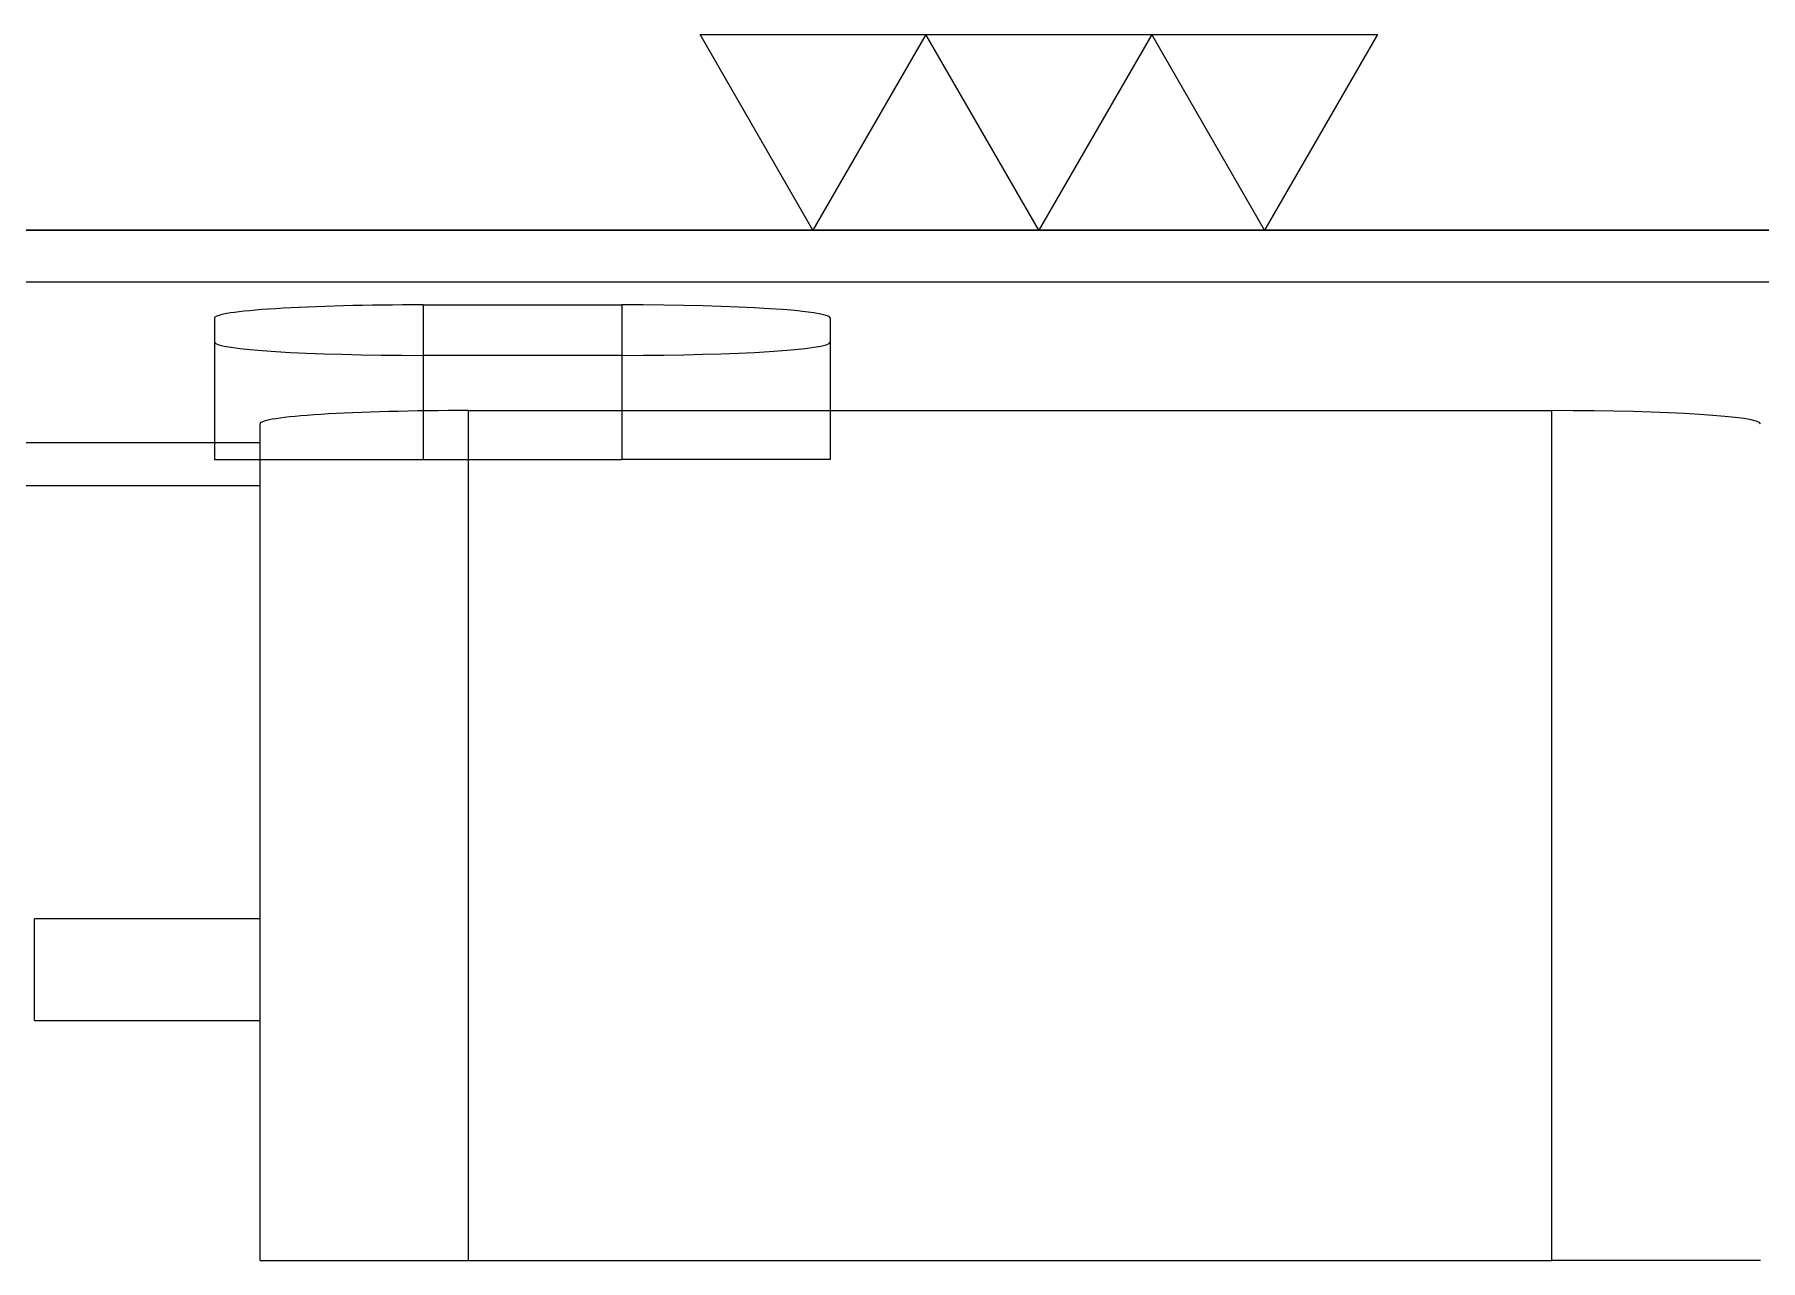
# Model space of a CAD drawing. Header units: millimetres. Extents: x 117382 to 126876, y -1151 to 1280.
# Drawn here: x 126509.06 to 126542.15, y 754.61 to 778.12 of the extents above; entities that cross this region are included whole.
import ezdxf

# ---------------------------------------------------------------- set-up
doc = ezdxf.new("R2010")
doc.units = ezdxf.units.MM
doc.linetypes.add('DASHED', pattern=[0])
doc.layers.add('DIE_P', color=2, linetype='Continuous')
doc.layers.add('TEXT', color=4, linetype='Continuous')

# ---------------------------------------------------------------- blocks, each defined once
blk = doc.blocks.new('*u7592')
at = {"layer": 'DIE_P', "color": 155, "linetype": 'DASHED', "lineweight": 13}
for p, q in [((-58.676, 19.761), (25.506, 19.761)), ((-25.641, 18.327), (-25.641, 15.359)), ((-21.835, 18.327), (-21.835, 15.359)), ((-25.641, 17.359), (-25.641, 15.359)), ((-21.835, 17.359), (-21.835, 15.359)), ((-24.77, 0), (-24.77, 16.3)), ((-4, 0), (-4, 16.3)), ((-59.385, 15.688), (-28.77, 15.688)), ((-28.77, 14.856), (-59.385, 14.856)), ((-28.77, 6.55), (-33.092, 6.55))]:
    blk.add_line(p, q, dxfattribs=at)
at = {"layer": 'DIE_P', "color": 11, "linetype": 'Continuous', "lineweight": 13}
blk.add_line((25.443, 19.763), (-58.621, 19.763), dxfattribs=at)
at = {"layer": 'DIE_P', "color": 155, "linetype": 'Continuous', "lineweight": 13}
blk.add_line((23.201, 18.763), (-56.385, 18.763), dxfattribs=at)
at = {"layer": 'DIE_P', "color": 31, "linetype": 'DASHED', "lineweight": 13}
for p, q in [((-25.641, 18.327), (-21.835, 18.327)), ((-29.641, 18.076), (-29.641, 15.359)), ((-17.835, 18.076), (-17.835, 15.359)), ((-21.835, 17.359), (-25.641, 17.359)), ((-24.77, 16.3), (-4, 16.3)), ((-28.77, 0), (-28.77, 16.048)), ((-29.641, 15.359), (-25.641, 15.359)), ((-25.641, 15.359), (-21.835, 15.359)), ((-17.835, 15.359), (-21.835, 15.359)), ((-28.77, 0), (-24.77, 0)), ((-24.77, 0), (-4, 0)), ((0, 0), (-4, 0))]:
    blk.add_line(p, q, dxfattribs=at)
at = {"layer": 'DIE_P', "color": 2, "linetype": 'DASHED', "lineweight": 13}
blk.add_line((-33.092, 4.6), (-28.77, 4.6), dxfattribs=at)
at = {"layer": 'DIE_P', "color": 31, "linetype": 'DASHED', "lineweight": 13}
for centre, start_param, end_param in [((-25.641, 18.076), 1.570796, 3.141593), ((-21.835, 18.076), 0, 1.570796), ((-25.641, 17.611), 3.141594, 4.712389), ((-21.835, 17.611), 4.712389, 6.283185), ((-24.77, 16.048), 1.570796, 3.141593), ((-4, 16.048), 0, 1.570796)]:
    blk.add_ellipse(centre, major_axis=(4, 0), ratio=0.062915, start_param=start_param, end_param=end_param, dxfattribs=at)
at = {"layer": 'DIE_P', "color": 2, "linetype": 'DASHED', "lineweight": 13}
blk.add_open_spline([(-33.092, 4.6), (-33.092, 4.6), (-33.092, 4.611), (-33.092, 4.655), (-33.092, 4.688), (-33.092, 4.776), (-33.092, 4.83), (-33.092, 4.96), (-33.092, 5.035), (-33.092, 5.204), (-33.092, 5.299), (-33.092, 5.506), (-33.092, 5.618), (-33.092, 5.859), (-33.092, 5.987), (-33.092, 6.258), (-33.092, 6.401), (-33.092, 6.55)], degree=3, knots=[0, 0, 0, 0, 0.12459, 0.12459, 0.249648, 0.249648, 0.374707, 0.374707, 0.499765, 0.499765, 0.624824, 0.624824, 0.749883, 0.749883, 0.874941, 0.874941, 1, 1, 1, 1], dxfattribs=at)

msp = doc.modelspace()

# ---------------------------------------------------------------- linework, layer by layer
at = {"layer": 'TEXT', "color": 4}
msp.add_lwpolyline([(126534.807, 778.12), (126532.642, 774.37), (126530.477, 778.12), (126528.312, 774.37), (126526.147, 778.12), (126523.982, 774.37), (126521.817, 778.12), (126534.807, 778.12)], close=True, dxfattribs=at)

# ---------------------------------------------------------------- block references
at = {"layer": 'TEXT'}
msp.add_blockref('*u7592', (126542.15, 754.607), dxfattribs=at)

doc.saveas('drawing.dxf')
